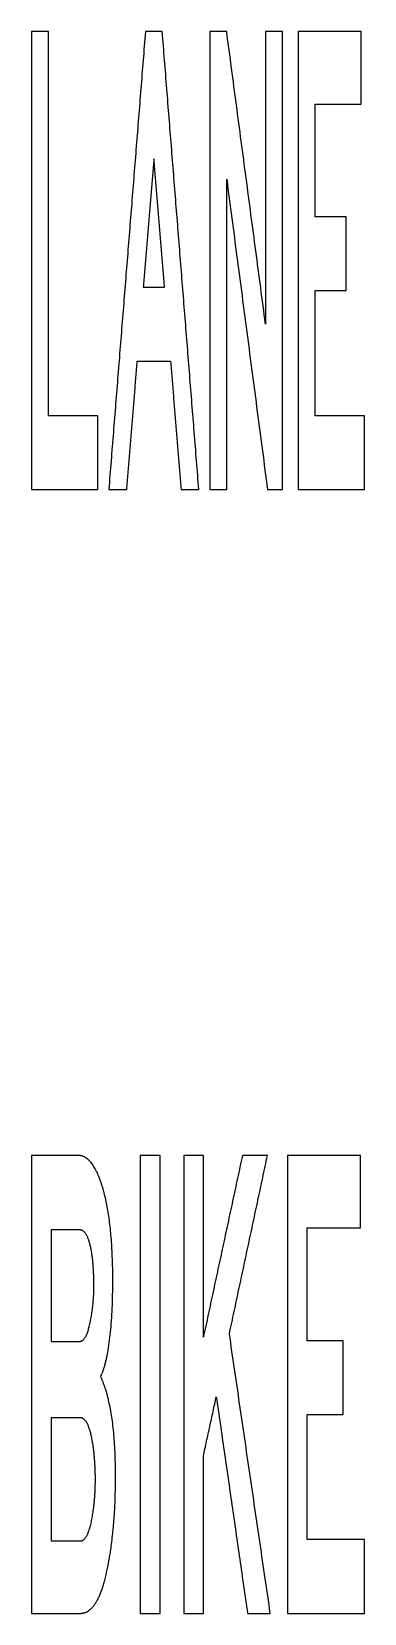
# Model space of a CAD drawing. Header units: inches. Extents: x 7.97 to 8.64, y -2.74 to 0.43.
import ezdxf

# ---------------------------------------------------------------- set-up
doc = ezdxf.new("R2010")
doc.units = ezdxf.units.IN
doc.header["$MEASUREMENT"] = 0
doc.layers.add('bike lane$white', color=18, linetype='Continuous', true_color=0x000000)

msp = doc.modelspace()

# ---------------------------------------------------------------- linework, layer by layer
at = {"layer": 'bike lane$white'}
for points, degree in [([(8.004, 0.4304), (7.9702, 0.4304)], 1), ([(7.9702, 0.4304), (7.9702, -0.4862)], 1), ([(8.004, -0.3384), (8.004, 0.4304)], 1), ([(8.1981, 0.4304), (8.1248, -0.4862)], 1), ([(8.2319, 0.4304), (8.1981, 0.4304)], 1), ([(8.3052, -0.4862), (8.2319, 0.4304)], 1), ([(8.361, 0.4304), (8.3272, 0.4304)], 1), ([(8.3272, 0.4304), (8.3272, -0.4862)], 1), ([(8.4388, -0.1551), (8.361, 0.4304)], 1), ([(8.4726, 0.4304), (8.4388, 0.4304)], 1), ([(8.4388, 0.4304), (8.4388, -0.1551)], 1), ([(8.4726, -0.4862), (8.4726, 0.4304)], 1), ([(8.6301, 0.4304), (8.5042, 0.4304)], 1), ([(8.5042, 0.4304), (8.5042, -0.4862)], 1), ([(8.6301, 0.2854), (8.6301, 0.4304)], 1), ([(8.538, 0.0597), (8.538, 0.2854)], 1), ([(8.538, 0.2854), (8.6301, 0.2854)], 1), ([(8.2153, 0.176), (8.1937, -0.0812)], 1), ([(8.2364, -0.0812), (8.2153, 0.176)], 1), ([(8.361, -0.4862), (8.361, 0.1349)], 1), ([(8.361, 0.1349), (8.4427, -0.4862)], 1), ([(8.6001, 0.0597), (8.538, 0.0597)], 1), ([(8.6001, -0.0881), (8.6001, 0.0597)], 1), ([(8.1937, -0.0812), (8.2364, -0.0812)], 1), ([(8.538, -0.3384), (8.538, -0.0881)], 1), ([(8.538, -0.0881), (8.6001, -0.0881)], 1), ([(8.1608, -0.4862), (8.1819, -0.229)], 1), ([(8.1819, -0.229), (8.2485, -0.229)], 1), ([(8.2485, -0.229), (8.2695, -0.4862)], 1), ([(8.1028, -0.3384), (8.004, -0.3384)], 1), ([(8.1028, -0.4862), (8.1028, -0.3384)], 1), ([(8.6368, -0.3384), (8.538, -0.3384)], 1), ([(8.6368, -0.4862), (8.6368, -0.3384)], 1), ([(7.9702, -0.4862), (8.1028, -0.4862)], 1), ([(8.1248, -0.4862), (8.1608, -0.4862)], 1), ([(8.2695, -0.4862), (8.3052, -0.4862)], 1), ([(8.3272, -0.4862), (8.361, -0.4862)], 1), ([(8.4427, -0.4862), (8.4726, -0.4862)], 1), ([(8.5042, -0.4862), (8.6368, -0.4862)], 1), ([(8.0642, -1.8195), (7.9702, -1.8195)], 1), ([(7.9702, -1.8195), (7.9702, -2.7361)], 1), ([(8.2276, -1.8195), (8.1876, -1.8195)], 1), ([(8.1876, -1.8195), (8.1876, -2.7361)], 1), ([(8.2276, -2.7361), (8.2276, -1.8195)], 1), ([(8.3142, -1.8195), (8.275, -1.8195)], 1), ([(8.275, -1.8195), (8.275, -2.7361)], 1), ([(8.3924, -1.8195), (8.3142, -2.1834)], 1), ([(8.3142, -2.1834), (8.3142, -1.8195)], 1), ([(8.3664, -2.1766), (8.4427, -1.8195)], 1), ([(8.4427, -1.8195), (8.3924, -1.8195)], 1), ([(8.629, -1.8195), (8.4827, -1.8195)], 1), ([(8.4827, -1.8195), (8.4827, -2.7361)], 1), ([(8.629, -1.9645), (8.629, -1.8195)], 1), ([(8.0668, -1.9686), (8.0094, -1.9686)], 1), ([(8.0094, -1.9686), (8.0094, -2.1916)], 1), ([(8.522, -2.1902), (8.522, -1.9645)], 1), ([(8.522, -1.9645), (8.629, -1.9645)], 1), ([(8.4483, -2.7361), (8.3664, -2.1766)], 1), ([(8.0094, -2.1916), (8.0665, -2.1916)], 1), ([(8.5942, -2.1902), (8.522, -2.1902)], 1), ([(8.5942, -2.338), (8.5942, -2.1902)], 1), ([(8.1383, -2.4625), (8.1383, -2.3243), (8.1087, -2.2627)], 2), ([(8.3142, -2.4214), (8.3402, -2.3024)], 1), ([(8.3402, -2.3024), (8.4027, -2.7361)], 1), ([(8.522, -2.5884), (8.522, -2.338)], 1), ([(8.522, -2.338), (8.5942, -2.338)], 1), ([(8.0694, -2.3448), (8.0091, -2.3448)], 1), ([(8.0091, -2.3448), (8.0091, -2.5911)], 1), ([(8.3142, -2.7361), (8.3142, -2.4214)], 1), ([(8.0091, -2.5911), (8.0679, -2.5911)], 1), ([(8.6368, -2.5884), (8.522, -2.5884)], 1), ([(8.6368, -2.7361), (8.6368, -2.5884)], 1), ([(7.9702, -2.7361), (8.0679, -2.7361)], 1), ([(8.1876, -2.7361), (8.2276, -2.7361)], 1), ([(8.275, -2.7361), (8.3142, -2.7361)], 1), ([(8.4027, -2.7361), (8.4483, -2.7361)], 1), ([(8.4827, -2.7361), (8.6368, -2.7361)], 1)]:
    msp.add_open_spline(points, degree=degree, dxfattribs=at)
for points, knots in [([(8.1087, -2.2627), (8.1324, -2.2094), (8.1328, -2.0712), (8.1328, -1.9522), (8.1131, -1.8858), (8.0935, -1.8195), (8.0642, -1.8195)], [-12, -12, -12, -11, -11, -10, -10, -9, -9, -9]), ([(8.095, -2.0822), (8.095, -2.0315), (8.0878, -2.0001), (8.0805, -1.9686), (8.0668, -1.9686)], [2, 2, 2, 3, 3, 4, 4, 4]), ([(8.0665, -2.1916), (8.0791, -2.1916), (8.0868, -2.1567), (8.0946, -2.1218), (8.095, -2.0822)], [7, 7, 7, 8, 8, 9, 9, 9]), ([(8.0979, -2.4666), (8.0976, -2.416), (8.0898, -2.3811), (8.082, -2.3462), (8.0694, -2.3448)], [2, 2, 2, 3, 3, 4, 4, 4]), ([(8.0679, -2.7361), (8.1024, -2.7361), (8.1203, -2.6547), (8.1383, -2.5733), (8.1383, -2.4625)], [-6, -6, -6, -5, -5, -4, -4, -4]), ([(8.0679, -2.5911), (8.0816, -2.5911), (8.0898, -2.5528), (8.0979, -2.5145), (8.0979, -2.4666)], [7, 7, 7, 8, 8, 9, 9, 9])]:
    msp.add_open_spline(points, degree=2, knots=knots, dxfattribs=at)

doc.saveas('drawing.dxf')
